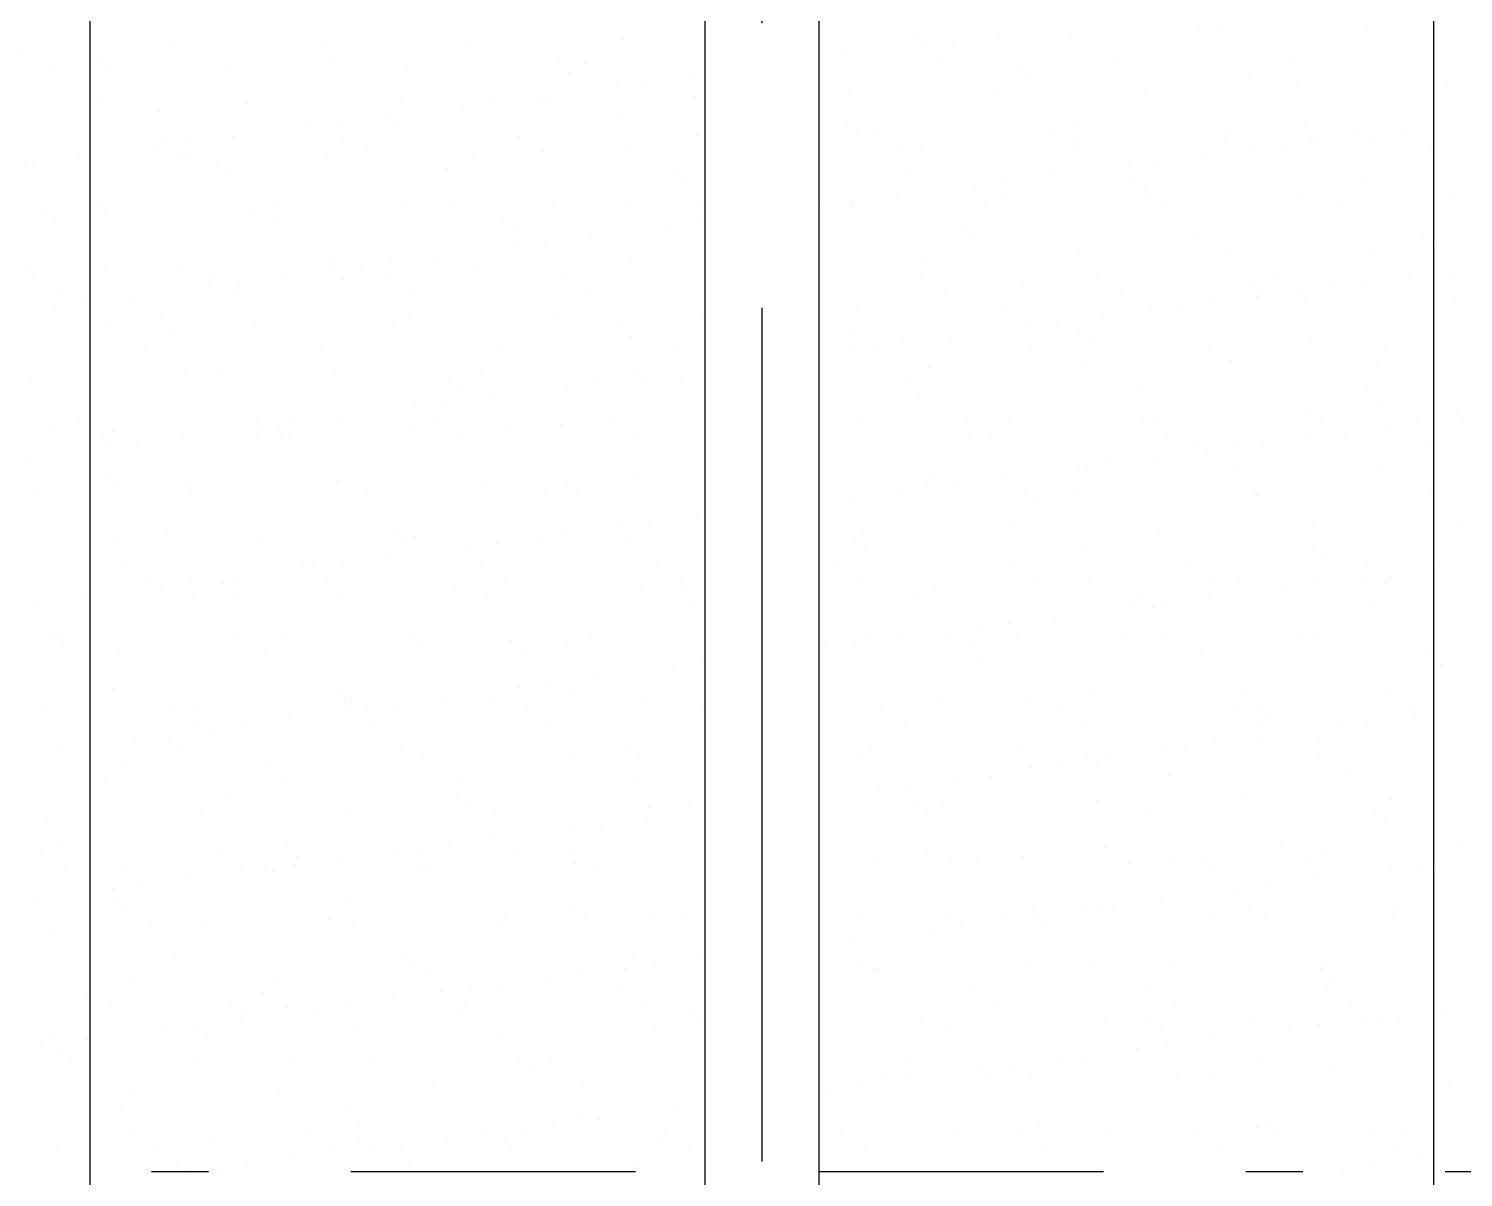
# Model space of a CAD drawing. Header units: millimetres. Extents: x 0 to 321, y -39 to 66.
# Drawn here: x 313.133 to 315.653, y 6.165 to 8.183 of the extents above; entities that cross this region are included whole.
import ezdxf

# ---------------------------------------------------------------- set-up
doc = ezdxf.new("R2010")
doc.units = ezdxf.units.MM
doc.header["$LTSCALE"] = 0.5
doc.header["$MEASUREMENT"] = 0
doc.linetypes.add('CENTRO01', pattern=[8, 3, -1, 0, -1, 3])
doc.linetypes.add('DIVIDEX2', pattern=[2.5, 1, -0.5, 0, -0.5, 0, -0.5])
doc.layers.add('SOLID', color=254, linetype='Continuous')

# ---------------------------------------------------------------- blocks, each defined once
blk = doc.blocks.new('*X31')
at = {"color": 0}
for p, q in [((533.088, 205.612), (533.088, 205.612)), ((538.264, 205.633), (538.264, 205.633)), ((539.676, 205.685), (539.676, 205.685)), ((540.965, 205.73), (540.965, 205.73)), ((543.2, 205.785), (543.2, 205.785)), ((543.583, 205.763), (543.583, 205.763)), ((546.141, 205.751), (546.141, 205.751)), ((525.212, 205.493), (525.212, 205.493)), ((527.83, 205.527), (527.83, 205.527)), ((530.388, 205.514), (530.388, 205.514)), ((538.342, 205.51), (538.342, 205.51)), ((538.863, 205.578), (538.863, 205.578)), ((523.886, 205.322), (523.886, 205.322)), ((524.07, 205.153), (524.07, 205.153)), ((526.171, 205.176), (526.171, 205.176)), ((527.946, 205.233), (527.946, 205.233)), ((529.285, 205.181), (529.285, 205.181)), ((531.948, 205.199), (531.948, 205.199)), ((532.4, 205.187), (532.4, 205.187)), ((536.984, 205.331), (536.984, 205.331)), ((538.628, 205.198), (538.628, 205.198)), ((541.742, 205.204), (541.742, 205.204)), ((544.856, 205.21), (544.856, 205.21)), ((532.132, 205.03), (532.132, 205.03)), ((533.479, 204.87), (533.479, 204.87)), ((534.292, 204.977), (534.292, 204.977)), ((540.009, 205.076), (540.009, 205.076)), ((540.194, 204.907), (540.194, 204.907)), ((544.07, 204.988), (544.07, 204.988)), ((547.552, 204.859), (547.552, 204.859)), ((531.6, 204.622), (531.6, 204.622)), ((531.799, 204.622), (531.799, 204.622)), ((532.959, 204.801), (532.959, 204.801)), ((534.357, 204.61), (534.357, 204.61)), ((537.058, 204.707), (537.058, 204.707)), ((539.676, 204.741), (539.676, 204.741)), ((542.234, 204.729), (542.234, 204.729)), ((544.935, 204.826), (544.935, 204.826)), ((523.923, 204.504), (523.923, 204.504)), ((524.94, 204.356), (524.94, 204.356)), ((526.481, 204.492), (526.481, 204.492)), ((529.182, 204.589), (529.182, 204.589)), ((530.267, 204.447), (530.267, 204.447)), ((530.787, 204.515), (530.787, 204.515)), ((527.575, 204.092), (527.575, 204.092)), ((528.096, 204.161), (528.096, 204.161)), ((528.909, 204.268), (528.909, 204.268)), ((528.941, 204.321), (528.941, 204.321)), ((529.126, 204.152), (529.126, 204.152)), ((533.002, 204.233), (533.002, 204.233)), ((537.003, 204.198), (537.003, 204.198)), ((541.064, 204.11), (541.064, 204.11)), ((547.339, 204.105), (547.339, 204.105)), ((525.039, 203.908), (525.039, 203.908)), ((526.217, 203.914), (526.217, 203.914)), ((528.153, 203.913), (528.153, 203.913)), ((531.267, 203.919), (531.267, 203.919)), ((534.381, 203.924), (534.381, 203.924)), ((537.188, 204.029), (537.188, 204.029)), ((537.496, 203.93), (537.496, 203.93)), ((540.61, 203.936), (540.61, 203.936)), ((543.646, 203.837), (543.646, 203.837)), ((543.724, 203.941), (543.724, 203.941)), ((545.065, 204.076), (545.065, 204.076)), ((545.25, 203.907), (545.25, 203.907)), ((545.981, 203.926), (545.981, 203.926)), ((546.838, 203.947), (546.838, 203.947)), ((524.883, 203.738), (524.883, 203.738)), ((525.404, 203.807), (525.404, 203.807)), ((525.461, 203.639), (525.461, 203.639)), ((527.893, 203.6), (527.893, 203.6)), ((528.575, 203.645), (528.575, 203.645)), ((530.451, 203.588), (530.451, 203.588)), ((531.689, 203.65), (531.689, 203.65)), ((533.151, 203.685), (533.151, 203.685)), ((537.917, 203.661), (537.917, 203.661)), ((538.327, 203.706), (538.327, 203.706)), ((541.028, 203.803), (541.028, 203.803)), ((541.031, 203.667), (541.031, 203.667)), ((544.146, 203.673), (544.146, 203.673)), ((544.648, 203.751), (544.648, 203.751)), ((545.168, 203.819), (545.168, 203.819)), ((546.204, 203.824), (546.204, 203.824)), ((547.26, 203.678), (547.26, 203.678)), ((525.275, 203.566), (525.275, 203.566)), ((525.935, 203.443), (525.935, 203.443)), ((529.996, 203.355), (529.996, 203.355)), ((541.956, 203.397), (541.956, 203.397)), ((542.476, 203.465), (542.476, 203.465)), ((543.289, 203.572), (543.289, 203.572)), ((526.12, 203.275), (526.12, 203.275)), ((533.997, 203.321), (533.997, 203.321)), ((534.182, 203.152), (534.182, 203.152)), ((538.058, 203.232), (538.058, 203.232)), ((539.785, 203.111), (539.785, 203.111)), ((540.598, 203.218), (540.598, 203.218)), ((542.059, 203.198), (542.059, 203.198)), ((546.12, 203.109), (546.12, 203.109)), ((537.906, 202.863), (537.906, 202.863)), ((539.264, 203.042), (539.264, 203.042)), ((542.243, 203.029), (542.243, 203.029)), ((544.998, 202.899), (544.998, 202.899)), ((547.615, 202.932), (547.615, 202.932)), ((523.865, 202.666), (523.865, 202.666)), ((523.986, 202.577), (523.986, 202.577)), ((526.979, 202.672), (526.979, 202.672)), ((529.245, 202.662), (529.245, 202.662)), ((530.093, 202.677), (530.093, 202.677)), ((531.862, 202.696), (531.862, 202.696)), ((533.207, 202.683), (533.207, 202.683)), ((534.42, 202.683), (534.42, 202.683)), ((536.572, 202.688), (536.572, 202.688)), ((537.093, 202.756), (537.093, 202.756)), ((537.121, 202.781), (537.121, 202.781)), ((539.435, 202.694), (539.435, 202.694)), ((539.739, 202.814), (539.739, 202.814)), ((542.297, 202.802), (542.297, 202.802)), ((542.55, 202.7), (542.55, 202.7)), ((545.664, 202.706), (545.664, 202.706)), ((526.544, 202.565), (526.544, 202.565)), ((526.99, 202.477), (526.99, 202.477)), ((530.991, 202.443), (530.991, 202.443)), ((533.881, 202.333), (533.881, 202.333)), ((534.401, 202.402), (534.401, 202.402)), ((531.175, 202.274), (531.175, 202.274)), ((532.522, 202.155), (532.522, 202.155)), ((539.053, 202.32), (539.053, 202.32)), ((539.237, 202.151), (539.237, 202.151)), ((543.113, 202.232), (543.113, 202.232)), ((547.115, 202.197), (547.115, 202.197)), ((531.189, 201.979), (531.189, 201.979)), ((531.709, 202.048), (531.709, 202.048)), ((541.091, 201.876), (541.091, 201.876)), ((543.709, 201.91), (543.709, 201.91)), ((546.267, 201.898), (546.267, 201.898)), ((547.299, 202.029), (547.299, 202.029)), ((523.983, 201.6), (523.983, 201.6)), ((525.338, 201.64), (525.338, 201.64)), ((527.955, 201.673), (527.955, 201.673)), ((528.497, 201.625), (528.497, 201.625)), ((529.018, 201.693), (529.018, 201.693)), ((529.831, 201.8), (529.831, 201.8)), ((530.514, 201.661), (530.514, 201.661)), ((533.214, 201.758), (533.214, 201.758)), ((538.39, 201.779), (538.39, 201.779)), ((525.847, 201.403), (525.847, 201.403)), ((526.326, 201.339), (526.326, 201.339)), ((527.139, 201.446), (527.139, 201.446)), ((527.985, 201.565), (527.985, 201.565)), ((528.169, 201.396), (528.169, 201.396)), ((528.961, 201.409), (528.961, 201.409)), ((532.045, 201.477), (532.045, 201.477)), ((532.075, 201.415), (532.075, 201.415)), ((538.303, 201.426), (538.303, 201.426)), ((540.107, 201.354), (540.107, 201.354)), ((541.417, 201.432), (541.417, 201.432)), ((544.109, 201.32), (544.109, 201.32)), ((544.532, 201.437), (544.532, 201.437)), ((546.09, 201.352), (546.09, 201.352)), ((546.903, 201.459), (546.903, 201.459)), ((547.646, 201.443), (547.646, 201.443)), ((524.447, 201.091), (524.447, 201.091)), ((525.805, 201.27), (525.805, 201.27)), ((526.268, 201.135), (526.268, 201.135)), ((529.383, 201.14), (529.383, 201.14)), ((532.497, 201.146), (532.497, 201.146)), ((538.725, 201.157), (538.725, 201.157)), ((541.839, 201.163), (541.839, 201.163)), ((544.211, 201.104), (544.211, 201.104)), ((544.293, 201.151), (544.293, 201.151)), ((544.953, 201.169), (544.953, 201.169)), ((545.57, 201.283), (545.57, 201.283)), ((537.184, 200.854), (537.184, 200.854)), ((539.802, 200.887), (539.802, 200.887)), ((542.36, 200.875), (542.36, 200.875)), ((542.878, 200.929), (542.878, 200.929)), ((543.398, 200.997), (543.398, 200.997)), ((545.061, 200.972), (545.061, 200.972)), ((547.678, 201.006), (547.678, 201.006)), ((524.049, 200.65), (524.049, 200.65)), ((524.979, 200.688), (524.979, 200.688)), ((526.607, 200.638), (526.607, 200.638)), ((529.039, 200.599), (529.039, 200.599)), ((529.308, 200.735), (529.308, 200.735)), ((531.925, 200.769), (531.925, 200.769)), ((533.041, 200.565), (533.041, 200.565)), ((534.483, 200.757), (534.483, 200.757)), ((540.186, 200.574), (540.186, 200.574)), ((540.707, 200.643), (540.707, 200.643)), ((541.52, 200.75), (541.52, 200.75)), ((525.163, 200.519), (525.163, 200.519)), ((533.225, 200.396), (533.225, 200.396)), ((537.101, 200.476), (537.101, 200.476)), ((538.828, 200.396), (538.828, 200.396)), ((541.103, 200.442), (541.103, 200.442)), ((545.163, 200.354), (545.163, 200.354)), ((524.672, 200.162), (524.672, 200.162)), ((527.786, 200.168), (527.786, 200.168)), ((530.901, 200.173), (530.901, 200.173)), ((534.015, 200.179), (534.015, 200.179)), ((537.129, 200.185), (537.129, 200.185)), ((537.494, 200.22), (537.494, 200.22)), ((538.015, 200.289), (538.015, 200.289)), ((540.243, 200.19), (540.243, 200.19)), ((541.287, 200.273), (541.287, 200.273)), ((543.357, 200.196), (543.357, 200.196)), ((546.471, 200.202), (546.471, 200.202)), ((533.277, 199.831), (533.277, 199.831)), ((538.453, 199.852), (538.453, 199.852)), ((541.154, 199.95), (541.154, 199.95)), ((543.772, 199.983), (543.772, 199.983)), ((546.33, 199.971), (546.33, 199.971)), ((525.401, 199.713), (525.401, 199.713)), ((526.033, 199.722), (526.033, 199.722)), ((528.018, 199.746), (528.018, 199.746)), ((530.035, 199.687), (530.035, 199.687)), ((530.577, 199.734), (530.577, 199.734)), ((532.631, 199.58), (532.631, 199.58)), ((533.444, 199.687), (533.444, 199.687)), ((534.095, 199.599), (534.095, 199.599)), ((538.096, 199.564), (538.096, 199.564)), ((530.219, 199.518), (530.219, 199.518)), ((530.753, 199.332), (530.753, 199.332)), ((532.111, 199.511), (532.111, 199.511)), ((538.281, 199.396), (538.281, 199.396)), ((542.157, 199.476), (542.157, 199.476)), ((546.158, 199.442), (546.158, 199.442)), ((529.419, 199.157), (529.419, 199.157)), ((529.94, 199.225), (529.94, 199.225)), ((546.343, 199.273), (546.343, 199.273)), ((547.741, 199.079), (547.741, 199.079)), ((526.654, 198.899), (526.654, 198.899)), ((526.727, 198.802), (526.727, 198.802)), ((527.028, 198.81), (527.028, 198.81)), ((527.248, 198.871), (527.248, 198.871)), ((528.061, 198.978), (528.061, 198.978)), ((529.371, 198.809), (529.371, 198.809)), ((529.768, 198.905), (529.768, 198.905)), ((531.988, 198.842), (531.988, 198.842)), ((532.883, 198.911), (532.883, 198.911)), ((537.247, 198.927), (537.247, 198.927)), ((539.111, 198.922), (539.111, 198.922)), ((539.865, 198.96), (539.865, 198.96)), ((542.225, 198.928), (542.225, 198.928)), ((542.423, 198.948), (542.423, 198.948)), ((545.124, 199.045), (545.124, 199.045)), ((545.339, 198.933), (545.339, 198.933)), ((546.492, 198.815), (546.492, 198.815)), ((547.012, 198.884), (547.012, 198.884)), ((547.825, 198.991), (547.825, 198.991)), ((523.962, 198.625), (523.962, 198.625)), ((524.112, 198.724), (524.112, 198.724)), ((525.369, 198.624), (525.369, 198.624)), ((526.67, 198.711), (526.67, 198.711)), ((527.076, 198.631), (527.076, 198.631)), ((527.213, 198.641), (527.213, 198.641)), ((530.19, 198.636), (530.19, 198.636)), ((531.089, 198.721), (531.089, 198.721)), ((533.304, 198.642), (533.304, 198.642)), ((539.151, 198.598), (539.151, 198.598)), ((539.533, 198.653), (539.533, 198.653)), ((542.647, 198.659), (542.647, 198.659)), ((543.152, 198.564), (543.152, 198.564)), ((545.133, 198.637), (545.133, 198.637)), ((545.761, 198.665), (545.761, 198.665)), ((524.036, 198.448), (524.036, 198.448)), ((524.556, 198.517), (524.556, 198.517)), ((543.337, 198.395), (543.337, 198.395)), ((543.8, 198.461), (543.8, 198.461)), ((544.32, 198.53), (544.32, 198.53)), ((547.213, 198.476), (547.213, 198.476)), ((541.108, 198.107), (541.108, 198.107)), ((541.629, 198.175), (541.629, 198.175)), ((542.442, 198.282), (542.442, 198.282)), ((543.835, 198.056), (543.835, 198.056)), ((546.393, 198.044), (546.393, 198.044)), ((524.022, 197.932), (524.022, 197.932)), ((528.081, 197.819), (528.081, 197.819)), ((528.083, 197.843), (528.083, 197.843)), ((530.64, 197.807), (530.64, 197.807)), ((532.084, 197.809), (532.084, 197.809)), ((533.34, 197.904), (533.34, 197.904)), ((538.516, 197.926), (538.516, 197.926)), ((538.937, 197.821), (538.937, 197.821)), ((539.75, 197.928), (539.75, 197.928)), ((541.217, 198.023), (541.217, 198.023)), ((524.207, 197.763), (524.207, 197.763)), ((525.464, 197.786), (525.464, 197.786)), ((525.48, 197.658), (525.48, 197.658)), ((528.594, 197.664), (528.594, 197.664)), ((531.708, 197.669), (531.708, 197.669)), ((532.269, 197.64), (532.269, 197.64)), ((537.058, 197.573), (537.058, 197.573)), ((537.937, 197.68), (537.937, 197.68)), ((538.416, 197.752), (538.416, 197.752)), ((540.146, 197.686), (540.146, 197.686)), ((541.051, 197.686), (541.051, 197.686)), ((544.165, 197.692), (544.165, 197.692)), ((544.207, 197.598), (544.207, 197.598)), ((547.279, 197.697), (547.279, 197.697)), ((540.33, 197.517), (540.33, 197.517)), ((533.033, 197.043), (533.033, 197.043)), ((533.553, 197.112), (533.553, 197.112)), ((534.366, 197.219), (534.366, 197.219)), ((539.928, 197.034), (539.928, 197.034)), ((545.187, 197.119), (545.187, 197.119)), ((547.804, 197.152), (547.804, 197.152)), ((524.175, 196.797), (524.175, 196.797)), ((525.077, 196.966), (525.077, 196.966)), ((526.733, 196.784), (526.733, 196.784)), ((529.078, 196.931), (529.078, 196.931)), ((529.434, 196.882), (529.434, 196.882)), ((531.675, 196.865), (531.675, 196.865)), ((532.051, 196.915), (532.051, 196.915)), ((533.139, 196.843), (533.139, 196.843)), ((537.14, 196.809), (537.14, 196.809)), ((537.31, 197), (537.31, 197)), ((542.486, 197.021), (542.486, 197.021)), ((529.262, 196.763), (529.262, 196.763)), ((530.341, 196.689), (530.341, 196.689)), ((530.862, 196.758), (530.862, 196.758)), ((537.324, 196.64), (537.324, 196.64)), ((541.2, 196.72), (541.2, 196.72)), ((545.202, 196.686), (545.202, 196.686)), ((524.348, 196.39), (524.348, 196.39)), ((527.462, 196.395), (527.462, 196.395)), ((527.649, 196.335), (527.649, 196.335)), ((528.17, 196.403), (528.17, 196.403)), ((528.983, 196.51), (528.983, 196.51)), ((530.576, 196.401), (530.576, 196.401)), ((533.69, 196.407), (533.69, 196.407)), ((536.804, 196.412), (536.804, 196.412)), ((539.919, 196.418), (539.919, 196.418)), ((543.033, 196.423), (543.033, 196.423)), ((545.386, 196.517), (545.386, 196.517)), ((546.147, 196.429), (546.147, 196.429)), ((547.414, 196.348), (547.414, 196.348)), ((524.769, 196.121), (524.769, 196.121)), ((525.478, 196.049), (525.478, 196.049)), ((526.072, 196.054), (526.072, 196.054)), ((526.291, 196.156), (526.291, 196.156)), ((527.884, 196.127), (527.884, 196.127)), ((530.998, 196.132), (530.998, 196.132)), ((534.112, 196.138), (534.112, 196.138)), ((537.226, 196.144), (537.226, 196.144)), ((540.34, 196.149), (540.34, 196.149)), ((541.28, 196.096), (541.28, 196.096)), ((543.454, 196.155), (543.454, 196.155)), ((543.898, 196.129), (543.898, 196.129)), ((545.242, 196.062), (545.242, 196.062)), ((546.055, 196.169), (546.055, 196.169)), ((546.456, 196.117), (546.456, 196.117)), ((546.568, 196.16), (546.568, 196.16)), ((524.958, 195.98), (524.958, 195.98)), ((525.527, 195.859), (525.527, 195.859)), ((526.256, 195.885), (526.256, 195.885)), ((528.144, 195.893), (528.144, 195.893)), ((530.132, 195.965), (530.132, 195.965)), ((530.703, 195.88), (530.703, 195.88)), ((533.403, 195.978), (533.403, 195.978)), ((534.134, 195.931), (534.134, 195.931)), ((538.194, 195.843), (538.194, 195.843)), ((538.579, 195.999), (538.579, 195.999)), ((542.196, 195.808), (542.196, 195.808)), ((543.364, 195.814), (543.364, 195.814)), ((544.722, 195.993), (544.722, 195.993)), ((534.318, 195.762), (534.318, 195.762)), ((542.03, 195.639), (542.03, 195.639)), ((542.38, 195.639), (542.38, 195.639)), ((542.551, 195.707), (542.551, 195.707)), ((546.256, 195.72), (546.256, 195.72)), ((539.338, 195.284), (539.338, 195.284)), ((539.859, 195.353), (539.859, 195.353)), ((540.672, 195.46), (540.672, 195.46)), ((526.288, 195.154), (526.288, 195.154)), ((527.126, 195.088), (527.126, 195.088)), ((529.402, 195.159), (529.402, 195.159)), ((531.128, 195.053), (531.128, 195.053)), ((532.516, 195.165), (532.516, 195.165)), ((537.373, 195.073), (537.373, 195.073)), ((537.98, 195.106), (537.98, 195.106)), ((538.744, 195.176), (538.744, 195.176)), ((539.991, 195.107), (539.991, 195.107)), ((541.858, 195.182), (541.858, 195.182)), ((542.549, 195.094), (542.549, 195.094)), ((544.972, 195.188), (544.972, 195.188)), ((545.25, 195.192), (545.25, 195.192)), ((524.238, 194.87), (524.238, 194.87)), ((526.796, 194.858), (526.796, 194.858)), ((529.497, 194.955), (529.497, 194.955)), ((531.312, 194.884), (531.312, 194.884)), ((532.114, 194.988), (532.114, 194.988)), ((536.647, 194.93), (536.647, 194.93)), ((537.167, 194.999), (537.167, 194.999)), ((539.19, 194.93), (539.19, 194.93)), ((543.25, 194.842), (543.25, 194.842)), ((547.251, 194.808), (547.251, 194.808)), ((533.955, 194.576), (533.955, 194.576)), ((534.475, 194.644), (534.475, 194.644)), ((539.374, 194.762), (539.374, 194.762)), ((547.436, 194.639), (547.436, 194.639)), ((531.784, 194.29), (531.784, 194.29)), ((532.597, 194.397), (532.597, 194.397)), ((524.12, 194.21), (524.12, 194.21)), ((528.122, 194.176), (528.122, 194.176)), ((529.905, 194.043), (529.905, 194.043)), ((531.263, 194.221), (531.263, 194.221)), ((532.182, 194.087), (532.182, 194.087)), ((533.466, 194.051), (533.466, 194.051)), ((538.642, 194.072), (538.642, 194.072)), ((541.343, 194.169), (541.343, 194.169)), ((543.961, 194.203), (543.961, 194.203)), ((546.519, 194.19), (546.519, 194.19)), ((525.155, 193.885), (525.155, 193.885)), ((525.59, 193.932), (525.59, 193.932)), ((528.207, 193.966), (528.207, 193.966)), ((528.27, 193.891), (528.27, 193.891)), ((528.306, 194.007), (528.306, 194.007)), ((528.571, 193.867), (528.571, 193.867)), ((529.092, 193.935), (529.092, 193.935)), ((530.766, 193.953), (530.766, 193.953)), ((531.384, 193.897), (531.384, 193.897)), ((534.498, 193.902), (534.498, 193.902)), ((537.612, 193.908), (537.612, 193.908)), ((540.244, 193.964), (540.244, 193.964)), ((540.726, 193.914), (540.726, 193.914)), ((543.84, 193.919), (543.84, 193.919)), ((544.245, 193.93), (544.245, 193.93)), ((544.43, 193.761), (544.43, 193.761)), ((546.954, 193.925), (546.954, 193.925)), ((525.577, 193.617), (525.577, 193.617)), ((525.88, 193.513), (525.88, 193.513)), ((526.4, 193.581), (526.4, 193.581)), ((527.213, 193.688), (527.213, 193.688)), ((528.691, 193.622), (528.691, 193.622)), ((531.805, 193.628), (531.805, 193.628)), ((538.034, 193.639), (538.034, 193.639)), ((541.148, 193.645), (541.148, 193.645)), ((544.262, 193.651), (544.262, 193.651)), ((545.644, 193.525), (545.644, 193.525)), ((546.164, 193.594), (546.164, 193.594)), ((546.977, 193.701), (546.977, 193.701)), ((547.376, 193.656), (547.376, 193.656)), ((524.521, 193.334), (524.521, 193.334)), ((525.115, 193.298), (525.115, 193.298)), ((544.286, 193.347), (544.286, 193.347)), ((545.313, 193.265), (545.313, 193.265)), ((525.3, 193.129), (525.3, 193.129)), ((529.176, 193.209), (529.176, 193.209)), ((529.56, 193.028), (529.56, 193.028)), ((532.177, 193.062), (532.177, 193.062)), ((533.177, 193.175), (533.177, 193.175)), ((533.362, 193.006), (533.362, 193.006)), ((537.238, 193.087), (537.238, 193.087)), ((537.436, 193.147), (537.436, 193.147)), ((540.054, 193.18), (540.054, 193.18)), ((541.239, 193.052), (541.239, 193.052)), ((542.612, 193.168), (542.612, 193.168)), ((542.952, 193.171), (542.952, 193.171)), ((543.473, 193.24), (543.473, 193.24)), ((524.301, 192.943), (524.301, 192.943)), ((526.859, 192.931), (526.859, 192.931)), ((540.26, 192.817), (540.26, 192.817)), ((540.781, 192.885), (540.781, 192.885)), ((541.424, 192.883), (541.424, 192.883)), ((541.594, 192.992), (541.594, 192.992)), ((545.3, 192.964), (545.3, 192.964)), ((523.981, 192.644), (523.981, 192.644)), ((527.095, 192.65), (527.095, 192.65)), ((530.209, 192.655), (530.209, 192.655)), ((533.324, 192.661), (533.324, 192.661)), ((538.089, 192.531), (538.089, 192.531)), ((538.902, 192.638), (538.902, 192.638)), ((539.552, 192.672), (539.552, 192.672)), ((542.666, 192.678), (542.666, 192.678)), ((545.78, 192.684), (545.78, 192.684)), ((526.17, 192.332), (526.17, 192.332)), ((530.171, 192.297), (530.171, 192.297)), ((537.569, 192.462), (537.569, 192.462)), ((544.024, 192.276), (544.024, 192.276)), ((546.582, 192.263), (546.582, 192.263)), ((525.653, 192.005), (525.653, 192.005)), ((528.27, 192.039), (528.27, 192.039)), ((530.356, 192.129), (530.356, 192.129)), ((530.829, 192.027), (530.829, 192.027)), ((533.529, 192.124), (533.529, 192.124)), ((534.232, 192.209), (534.232, 192.209)), ((538.233, 192.175), (538.233, 192.175)), ((538.417, 192.006), (538.417, 192.006)), ((538.705, 192.145), (538.705, 192.145)), ((541.406, 192.242), (541.406, 192.242)), ((542.294, 192.086), (542.294, 192.086)), ((546.295, 192.052), (546.295, 192.052)), ((532.185, 191.754), (532.185, 191.754)), ((532.706, 191.822), (532.706, 191.822)), ((533.519, 191.929), (533.519, 191.929)), ((546.479, 191.883), (546.479, 191.883)), ((530.827, 191.575), (530.827, 191.575)), ((525.963, 191.381), (525.963, 191.381)), ((527.165, 191.42), (527.165, 191.42)), ((527.349, 191.251), (527.349, 191.251)), ((529.077, 191.387), (529.077, 191.387)), ((529.493, 191.399), (529.493, 191.399)), ((530.014, 191.468), (530.014, 191.468)), ((531.226, 191.331), (531.226, 191.331)), ((532.191, 191.393), (532.191, 191.393)), ((538.42, 191.404), (538.42, 191.404)), ((540.117, 191.253), (540.117, 191.253)), ((541.534, 191.41), (541.534, 191.41)), ((542.675, 191.241), (542.675, 191.241)), ((544.648, 191.415), (544.648, 191.415)), ((545.376, 191.338), (545.376, 191.338)), ((547.762, 191.421), (547.762, 191.421)), ((524.364, 191.016), (524.364, 191.016)), ((526.385, 191.113), (526.385, 191.113)), ((526.802, 191.045), (526.802, 191.045)), ((526.922, 191.004), (526.922, 191.004)), ((527.322, 191.113), (527.322, 191.113)), ((528.135, 191.22), (528.135, 191.22)), ((529.499, 191.118), (529.499, 191.118)), ((529.623, 191.101), (529.623, 191.101)), ((532.24, 191.135), (532.24, 191.135)), ((532.613, 191.124), (532.613, 191.124)), ((537.499, 191.22), (537.499, 191.22)), ((538.841, 191.135), (538.841, 191.135)), ((539.287, 191.209), (539.287, 191.209)), ((541.955, 191.141), (541.955, 191.141)), ((543.289, 191.174), (543.289, 191.174)), ((543.473, 191.005), (543.473, 191.005)), ((545.07, 191.147), (545.07, 191.147)), ((546.566, 191.058), (546.566, 191.058)), ((547.086, 191.126), (547.086, 191.126)), ((547.349, 191.086), (547.349, 191.086)), ((524.63, 190.759), (524.63, 190.759)), ((525.443, 190.866), (525.443, 190.866)), ((544.395, 190.772), (544.395, 190.772)), ((545.208, 190.879), (545.208, 190.879)), ((524.11, 190.69), (524.11, 190.69)), ((524.159, 190.542), (524.159, 190.542)), ((542.516, 190.524), (542.516, 190.524)), ((543.874, 190.703), (543.874, 190.703)), ((524.343, 190.373), (524.343, 190.373)), ((528.219, 190.454), (528.219, 190.454)), ((532.221, 190.419), (532.221, 190.419)), ((532.405, 190.25), (532.405, 190.25)), ((540.283, 190.297), (540.283, 190.297)), ((541.182, 190.349), (541.182, 190.349)), ((541.469, 190.316), (541.469, 190.316)), ((541.703, 190.417), (541.703, 190.417)), ((544.087, 190.349), (544.087, 190.349)), ((546.645, 190.337), (546.645, 190.337)), ((524.789, 190.14), (524.789, 190.14)), ((525.716, 190.079), (525.716, 190.079)), ((527.903, 190.146), (527.903, 190.146)), ((528.333, 190.112), (528.333, 190.112)), ((530.892, 190.1), (530.892, 190.1)), ((531.017, 190.151), (531.017, 190.151)), ((533.592, 190.197), (533.592, 190.197)), ((534.131, 190.157), (534.131, 190.157)), ((537.245, 190.163), (537.245, 190.163)), ((538.491, 189.995), (538.491, 189.995)), ((538.768, 190.218), (538.768, 190.218)), ((539.011, 190.063), (539.011, 190.063)), ((539.824, 190.17), (539.824, 190.17)), ((540.359, 190.168), (540.359, 190.168)), ((540.467, 190.128), (540.467, 190.128)), ((543.474, 190.174), (543.474, 190.174)), ((544.343, 190.208), (544.343, 190.208)), ((546.588, 190.179), (546.588, 190.179)), ((537.132, 189.816), (537.132, 189.816)), ((525.213, 189.576), (525.213, 189.576)), ((529.215, 189.542), (529.215, 189.542)), ((529.399, 189.373), (529.399, 189.373)), ((533.107, 189.286), (533.107, 189.286)), ((533.275, 189.453), (533.275, 189.453)), ((533.628, 189.354), (533.628, 189.354)), ((534.441, 189.461), (534.441, 189.461)), ((537.277, 189.419), (537.277, 189.419)), ((537.461, 189.25), (537.461, 189.25)), ((537.562, 189.293), (537.562, 189.293)), ((540.18, 189.326), (540.18, 189.326)), ((541.337, 189.33), (541.337, 189.33)), ((542.738, 189.314), (542.738, 189.314)), ((545.338, 189.296), (545.338, 189.296)), ((545.439, 189.411), (545.439, 189.411)), ((524.427, 189.089), (524.427, 189.089)), ((526.985, 189.077), (526.985, 189.077)), ((529.686, 189.174), (529.686, 189.174)), ((530.936, 189), (530.936, 189)), ((531.749, 189.107), (531.749, 189.107)), ((532.303, 189.208), (532.303, 189.208)), ((545.523, 189.127), (545.523, 189.127)), ((526.771, 188.877), (526.771, 188.877)), ((529.057, 188.753), (529.057, 188.753)), ((529.885, 188.883), (529.885, 188.883)), ((530.415, 188.931), (530.415, 188.931)), ((532.999, 188.889), (532.999, 188.889)), ((539.227, 188.9), (539.227, 188.9)), ((542.341, 188.906), (542.341, 188.906)), ((545.456, 188.911), (545.456, 188.911)), ((524.078, 188.603), (524.078, 188.603)), ((526.209, 188.664), (526.209, 188.664)), ((526.393, 188.495), (526.393, 188.495)), ((527.192, 188.609), (527.192, 188.609)), ((527.724, 188.577), (527.724, 188.577)), ((528.244, 188.646), (528.244, 188.646)), ((530.269, 188.576), (530.269, 188.576)), ((530.307, 188.614), (530.307, 188.614)), ((533.421, 188.62), (533.421, 188.62)), ((534.27, 188.541), (534.27, 188.541)), ((536.535, 188.626), (536.535, 188.626)), ((539.649, 188.631), (539.649, 188.631)), ((542.763, 188.637), (542.763, 188.637)), ((545.877, 188.643), (545.877, 188.643)), ((547.488, 188.59), (547.488, 188.59)), ((525.032, 188.223), (525.032, 188.223)), ((525.552, 188.291), (525.552, 188.291)), ((526.365, 188.398), (526.365, 188.398)), ((533.655, 188.27), (533.655, 188.27)), ((534.455, 188.372), (534.455, 188.372)), ((538.331, 188.453), (538.331, 188.453)), ((538.831, 188.291), (538.831, 188.291)), ((541.532, 188.389), (541.532, 188.389)), ((542.332, 188.418), (542.332, 188.418)), ((542.517, 188.249), (542.517, 188.249)), ((544.15, 188.422), (544.15, 188.422)), ((544.796, 188.236), (544.796, 188.236)), ((545.317, 188.304), (545.317, 188.304)), ((546.13, 188.411), (546.13, 188.411)), ((546.393, 188.33), (546.393, 188.33)), ((546.708, 188.41), (546.708, 188.41)), ((525.779, 188.152), (525.779, 188.152)), ((528.396, 188.185), (528.396, 188.185)), ((530.955, 188.173), (530.955, 188.173)), ((543.438, 188.057), (543.438, 188.057)), ((542.104, 187.881), (542.104, 187.881)), ((542.625, 187.95), (542.625, 187.95)), ((525.596, 187.636), (525.596, 187.636)), ((527.263, 187.698), (527.263, 187.698)), ((528.71, 187.641), (528.71, 187.641)), ((531.264, 187.663), (531.264, 187.663)), ((531.449, 187.495), (531.449, 187.495)), ((531.825, 187.647), (531.825, 187.647)), ((538.053, 187.658), (538.053, 187.658)), ((539.326, 187.541), (539.326, 187.541)), ((539.413, 187.527), (539.413, 187.527)), ((539.933, 187.595), (539.933, 187.595)), ((540.746, 187.702), (540.746, 187.702)), ((541.167, 187.664), (541.167, 187.664)), ((544.281, 187.67), (544.281, 187.67)), ((545.502, 187.484), (545.502, 187.484)), ((547.395, 187.675), (547.395, 187.675)), ((529.749, 187.248), (529.749, 187.248)), ((532.366, 187.281), (532.366, 187.281)), ((537.241, 187.241), (537.241, 187.241)), ((537.625, 187.366), (537.625, 187.366)), ((538.054, 187.348), (538.054, 187.348)), ((539.511, 187.372), (539.511, 187.372)), ((540.243, 187.399), (540.243, 187.399)), ((542.801, 187.387), (542.801, 187.387)), ((543.387, 187.452), (543.387, 187.452)), ((547.388, 187.418), (547.388, 187.418)), ((547.572, 187.249), (547.572, 187.249)), ((524.49, 187.163), (524.49, 187.163)), ((527.048, 187.15), (527.048, 187.15)), ((536.721, 187.172), (536.721, 187.172)), ((524.257, 186.82), (524.257, 186.82)), ((528.258, 186.786), (528.258, 186.786)), ((534.029, 186.818), (534.029, 186.818)), ((528.443, 186.617), (528.443, 186.617)), ((531.337, 186.464), (531.337, 186.464)), ((531.858, 186.532), (531.858, 186.532)), ((532.319, 186.697), (532.319, 186.697)), ((532.671, 186.639), (532.671, 186.639)), ((540.381, 186.575), (540.381, 186.575)), ((541.595, 186.462), (541.595, 186.462)), ((544.213, 186.495), (544.213, 186.495)), ((544.382, 186.54), (544.382, 186.54)), ((546.771, 186.483), (546.771, 186.483)), ((524.464, 186.367), (524.464, 186.367)), ((525.842, 186.225), (525.842, 186.225)), ((527.578, 186.373), (527.578, 186.373)), ((528.459, 186.258), (528.459, 186.258)), ((529.979, 186.285), (529.979, 186.285)), ((530.692, 186.379), (530.692, 186.379)), ((531.018, 186.246), (531.018, 186.246)), ((533.718, 186.343), (533.718, 186.343)), ((533.807, 186.384), (533.807, 186.384)), ((536.921, 186.39), (536.921, 186.39)), ((538.894, 186.365), (538.894, 186.365)), ((540.035, 186.396), (540.035, 186.396)), ((543.149, 186.401), (543.149, 186.401)), ((544.566, 186.371), (544.566, 186.371)), ((546.263, 186.407), (546.263, 186.407)), ((524.886, 186.099), (524.886, 186.099)), ((528, 186.104), (528, 186.104)), ((528.646, 186.109), (528.646, 186.109)), ((529.166, 186.178), (529.166, 186.178)), ((531.114, 186.11), (531.114, 186.11)), ((534.228, 186.116), (534.228, 186.116)), ((537.342, 186.121), (537.342, 186.121)), ((540.457, 186.127), (540.457, 186.127)), ((543.571, 186.133), (543.571, 186.133)), ((546.685, 186.138), (546.685, 186.138)), ((525.252, 185.908), (525.252, 185.908)), ((525.436, 185.739), (525.436, 185.739)), ((525.954, 185.755), (525.954, 185.755)), ((526.474, 185.823), (526.474, 185.823)), ((527.287, 185.93), (527.287, 185.93)), ((529.313, 185.82), (529.313, 185.82)), ((533.314, 185.785), (533.314, 185.785)), ((545.718, 185.768), (545.718, 185.768)), ((546.239, 185.836), (546.239, 185.836)), ((547.052, 185.943), (547.052, 185.943))]:
    blk.add_line(p, q, dxfattribs=at)
blk = doc.blocks.new('*X30')
at = {"color": 0}
for p, q in [((516.388, 211.408), (516.388, 211.408)), ((519.502, 211.414), (519.502, 211.414)), ((522.616, 211.42), (522.616, 211.42)), ((517.146, 211.155), (517.146, 211.155)), ((519.764, 211.189), (519.764, 211.189)), ((519.924, 211.145), (519.924, 211.145)), ((522.322, 211.176), (522.322, 211.176)), ((522.638, 211.21), (522.638, 211.21)), ((523.038, 211.151), (523.038, 211.151)), ((523.451, 211.317), (523.451, 211.317)), ((514.445, 211.058), (514.445, 211.058)), ((516.81, 211.14), (516.81, 211.14)), ((517.737, 210.956), (517.737, 210.956)), ((520.759, 210.963), (520.759, 210.963)), ((522.117, 211.141), (522.117, 211.141)), ((517.921, 210.787), (517.921, 210.787)), ((519.426, 210.787), (519.426, 210.787)), ((519.946, 210.855), (519.946, 210.855)), ((521.797, 210.868), (521.797, 210.868)), ((516.734, 210.433), (516.734, 210.433)), ((517.254, 210.501), (517.254, 210.501)), ((518.067, 210.608), (518.067, 210.608)), ((514.563, 210.147), (514.563, 210.147)), ((515.214, 210.167), (515.214, 210.167)), ((515.375, 210.254), (515.375, 210.254)), ((515.857, 210.166), (515.857, 210.166)), ((518.328, 210.173), (518.328, 210.173)), ((518.415, 210.154), (518.415, 210.154)), ((521.116, 210.251), (521.116, 210.251)), ((521.442, 210.178), (521.442, 210.178)), ((514.042, 210.078), (514.042, 210.078)), ((514.731, 210.078), (514.731, 210.078)), ((514.915, 209.909), (514.915, 209.909)), ((518.791, 209.99), (518.791, 209.99)), ((522.793, 209.956), (522.793, 209.956)), ((522.977, 209.787), (522.977, 209.787)), ((514.508, 209.131), (514.508, 209.131)), ((517.209, 209.228), (517.209, 209.228)), ((519.827, 209.262), (519.827, 209.262)), ((522.385, 209.25), (522.385, 209.25)), ((514.081, 208.899), (514.081, 208.899)), ((515.785, 209.112), (515.785, 209.112)), ((517.196, 208.904), (517.196, 208.904)), ((519.786, 209.078), (519.786, 209.078)), ((519.971, 208.909), (519.971, 208.909)), ((520.31, 208.91), (520.31, 208.91)), ((523.424, 208.916), (523.424, 208.916)), ((514.503, 208.63), (514.503, 208.63)), ((517.617, 208.636), (517.617, 208.636)), ((520.731, 208.641), (520.731, 208.641)), ((523.039, 208.674), (523.039, 208.674)), ((523.56, 208.742), (523.56, 208.742)), ((520.868, 208.388), (520.868, 208.388)), ((521.681, 208.495), (521.681, 208.495)), ((515.92, 208.239), (515.92, 208.239)), ((516.78, 208.2), (516.78, 208.2)), ((518.478, 208.227), (518.478, 208.227)), ((518.989, 208.14), (518.989, 208.14)), ((520.348, 208.319), (520.348, 208.319)), ((521.179, 208.324), (521.179, 208.324)), ((516.965, 208.031), (516.965, 208.031)), ((517.656, 207.965), (517.656, 207.965)), ((518.176, 208.033), (518.176, 208.033)), ((520.841, 208.112), (520.841, 208.112)), ((515.484, 207.679), (515.484, 207.679)), ((516.021, 207.663), (516.021, 207.663)), ((516.297, 207.786), (516.297, 207.786)), ((519.135, 207.669), (519.135, 207.669)), ((522.249, 207.674), (522.249, 207.674)), ((514.964, 207.61), (514.964, 207.61)), ((513.958, 207.154), (513.958, 207.154)), ((514.571, 207.204), (514.571, 207.204)), ((517.272, 207.302), (517.272, 207.302)), ((517.835, 207.234), (517.835, 207.234)), ((519.89, 207.335), (519.89, 207.335)), ((521.836, 207.2), (521.836, 207.2)), ((522.448, 207.323), (522.448, 207.323)), ((522.02, 207.031), (522.02, 207.031)), ((514.828, 206.356), (514.828, 206.356)), ((514.889, 206.395), (514.889, 206.395)), ((518.003, 206.4), (518.003, 206.4)), ((521.117, 206.406), (521.117, 206.406)), ((521.242, 206.397), (521.242, 206.397)), ((515.311, 206.126), (515.311, 206.126)), ((515.983, 206.312), (515.983, 206.312)), ((518.425, 206.132), (518.425, 206.132)), ((518.541, 206.3), (518.541, 206.3)), ((518.83, 206.322), (518.83, 206.322)), ((519.014, 206.153), (519.014, 206.153)), ((521.539, 206.137), (521.539, 206.137)), ((522.89, 206.234), (522.89, 206.234)), ((521.79, 205.92), (521.79, 205.92)), ((522.603, 206.027), (522.603, 206.027)), ((519.911, 205.673), (519.911, 205.673)), ((521.27, 205.851), (521.27, 205.851)), ((515.824, 205.444), (515.824, 205.444)), ((517.335, 205.375), (517.335, 205.375)), ((518.578, 205.497), (518.578, 205.497)), ((519.098, 205.566), (519.098, 205.566)), ((519.884, 205.356), (519.884, 205.356)), ((519.953, 205.408), (519.953, 205.408)), ((522.511, 205.396), (522.511, 205.396)), ((514.634, 205.278), (514.634, 205.278)), ((515.886, 205.143), (515.886, 205.143)), ((516.008, 205.276), (516.008, 205.276)), ((516.406, 205.211), (516.406, 205.211)), ((516.829, 205.159), (516.829, 205.159)), ((517.219, 205.318), (517.219, 205.318)), ((519.943, 205.164), (519.943, 205.164)), ((523.057, 205.17), (523.057, 205.17)), ((514.528, 204.964), (514.528, 204.964)), ((516.046, 204.386), (516.046, 204.386)), ((516.878, 204.478), (516.878, 204.478)), ((518.604, 204.373), (518.604, 204.373)), ((520.88, 204.444), (520.88, 204.444)), ((521.305, 204.471), (521.305, 204.471)), ((521.064, 204.275), (521.064, 204.275)), ((515.697, 203.891), (515.697, 203.891)), ((518.811, 203.896), (518.811, 203.896)), ((521.925, 203.902), (521.925, 203.902)), ((513.872, 203.601), (513.872, 203.601)), ((516.118, 203.622), (516.118, 203.622)), ((519.232, 203.628), (519.232, 203.628)), ((522.347, 203.633), (522.347, 203.633)), ((514.697, 203.351), (514.697, 203.351)), ((517.398, 203.448), (517.398, 203.448)), ((517.873, 203.566), (517.873, 203.566)), ((518.058, 203.397), (518.058, 203.397)), ((520.016, 203.481), (520.016, 203.481)), ((521.934, 203.478), (521.934, 203.478)), ((522.192, 203.384), (522.192, 203.384)), ((522.574, 203.469), (522.574, 203.469)), ((522.712, 203.452), (522.712, 203.452)), ((523.525, 203.559), (523.525, 203.559)), ((520.02, 203.098), (520.02, 203.098)), ((520.833, 203.205), (520.833, 203.205)), ((518.141, 202.85), (518.141, 202.85)), ((519.5, 203.029), (519.5, 203.029)), ((514.522, 202.649), (514.522, 202.649)), ((514.867, 202.689), (514.867, 202.689)), ((516.808, 202.675), (516.808, 202.675)), ((517.328, 202.743), (517.328, 202.743)), ((517.636, 202.655), (517.636, 202.655)), ((518.928, 202.6), (518.928, 202.6)), ((520.751, 202.66), (520.751, 202.66)), ((514.637, 202.389), (514.637, 202.389)), ((515.052, 202.52), (515.052, 202.52)), ((515.45, 202.496), (515.45, 202.496)), ((516.109, 202.459), (516.109, 202.459)), ((518.667, 202.446), (518.667, 202.446)), ((521.368, 202.544), (521.368, 202.544)), ((522.929, 202.566), (522.929, 202.566)), ((523.114, 202.397), (523.114, 202.397)), ((514.116, 202.321), (514.116, 202.321)), ((515.922, 201.723), (515.922, 201.723)), ((519.923, 201.688), (519.923, 201.688)), ((514.76, 201.424), (514.76, 201.424)), ((516.504, 201.386), (516.504, 201.386)), ((517.461, 201.521), (517.461, 201.521)), ((519.618, 201.392), (519.618, 201.392)), ((520.079, 201.555), (520.079, 201.555)), ((520.107, 201.519), (520.107, 201.519)), ((522.637, 201.542), (522.637, 201.542)), ((522.733, 201.398), (522.733, 201.398)), ((513.812, 201.112), (513.812, 201.112)), ((516.926, 201.118), (516.926, 201.118)), ((520.04, 201.123), (520.04, 201.123)), ((523.154, 201.129), (523.154, 201.129)), ((523.114, 200.916), (523.114, 200.916)), ((523.634, 200.984), (523.634, 200.984)), ((516.917, 200.81), (516.917, 200.81)), ((517.101, 200.642), (517.101, 200.642)), ((520.422, 200.562), (520.422, 200.562)), ((520.942, 200.63), (520.942, 200.63)), ((520.977, 200.722), (520.977, 200.722)), ((521.431, 200.617), (521.431, 200.617)), ((521.755, 200.737), (521.755, 200.737)), ((516.172, 200.532), (516.172, 200.532)), ((518.73, 200.52), (518.73, 200.52)), ((519.063, 200.383), (519.063, 200.383)), ((515.33, 200.145), (515.33, 200.145)), ((517.73, 200.207), (517.73, 200.207)), ((518.25, 200.276), (518.25, 200.276)), ((518.444, 200.151), (518.444, 200.151)), ((521.558, 200.156), (521.558, 200.156)), ((513.911, 199.933), (513.911, 199.933)), ((515.038, 199.853), (515.038, 199.853)), ((515.559, 199.921), (515.559, 199.921)), ((516.372, 200.028), (516.372, 200.028)), ((517.971, 199.844), (517.971, 199.844)), ((521.973, 199.81), (521.973, 199.81)), ((514.095, 199.764), (514.095, 199.764)), ((517.524, 199.594), (517.524, 199.594)), ((520.142, 199.628), (520.142, 199.628)), ((522.157, 199.641), (522.157, 199.641)), ((522.7, 199.615), (522.7, 199.615)), ((514.823, 199.497), (514.823, 199.497)), ((514.198, 198.877), (514.198, 198.877)), ((514.965, 198.967), (514.965, 198.967)), ((517.312, 198.882), (517.312, 198.882)), ((518.967, 198.932), (518.967, 198.932)), ((520.426, 198.888), (520.426, 198.888)), ((523.027, 198.844), (523.027, 198.844)), ((523.54, 198.894), (523.54, 198.894)), ((514.619, 198.608), (514.619, 198.608)), ((516.235, 198.605), (516.235, 198.605)), ((517.734, 198.614), (517.734, 198.614)), ((518.793, 198.593), (518.793, 198.593)), ((519.151, 198.763), (519.151, 198.763)), ((520.848, 198.619), (520.848, 198.619)), ((521.494, 198.69), (521.494, 198.69)), ((515.96, 198.055), (515.96, 198.055)), ((521.344, 198.094), (521.344, 198.094)), ((521.864, 198.162), (521.864, 198.162)), ((522.677, 198.269), (522.677, 198.269)), ((516.145, 197.886), (516.145, 197.886)), ((519.172, 197.808), (519.172, 197.808)), ((519.985, 197.915), (519.985, 197.915)), ((520.021, 197.966), (520.021, 197.966)), ((514.886, 197.57), (514.886, 197.57)), ((516.138, 197.641), (516.138, 197.641)), ((517.294, 197.561), (517.294, 197.561)), ((517.587, 197.668), (517.587, 197.668)), ((518.652, 197.739), (518.652, 197.739)), ((519.252, 197.647), (519.252, 197.647)), ((520.205, 197.701), (520.205, 197.701)), ((522.366, 197.652), (522.366, 197.652)), ((522.763, 197.689), (522.763, 197.689)), ((515.96, 197.385), (515.96, 197.385)), ((516.481, 197.454), (516.481, 197.454)), ((514.602, 197.206), (514.602, 197.206)), ((517.015, 197.089), (517.015, 197.089)), ((521.016, 197.054), (521.016, 197.054)), ((521.201, 196.885), (521.201, 196.885)), ((516.298, 196.678), (516.298, 196.678)), ((518.856, 196.666), (518.856, 196.666)), ((521.557, 196.763), (521.557, 196.763)), ((515.005, 196.373), (515.005, 196.373)), ((518.12, 196.378), (518.12, 196.378)), ((521.234, 196.384), (521.234, 196.384)), ((514.009, 196.211), (514.009, 196.211)), ((515.427, 196.104), (515.427, 196.104)), ((518.01, 196.177), (518.01, 196.177)), ((518.541, 196.11), (518.541, 196.11)), ((521.655, 196.115), (521.655, 196.115)), ((522.07, 196.088), (522.07, 196.088)), ((518.194, 196.008), (518.194, 196.008)), ((520.268, 195.774), (520.268, 195.774)), ((523.599, 195.802), (523.599, 195.802)), ((514.949, 195.643), (514.949, 195.643)), ((517.65, 195.741), (517.65, 195.741)), ((522.266, 195.626), (522.266, 195.626)), ((522.786, 195.694), (522.786, 195.694)), ((522.826, 195.762), (522.826, 195.762)), ((515.004, 195.299), (515.004, 195.299)), ((519.574, 195.272), (519.574, 195.272)), ((520.094, 195.34), (520.094, 195.34)), ((520.907, 195.447), (520.907, 195.447)), ((513.831, 195.131), (513.831, 195.131)), ((515.188, 195.13), (515.188, 195.13)), ((516.945, 195.137), (516.945, 195.137)), ((518.216, 195.093), (518.216, 195.093)), ((519.064, 195.21), (519.064, 195.21)), ((520.059, 195.142), (520.059, 195.142)), ((523.066, 195.176), (523.066, 195.176)), ((523.173, 195.148), (523.173, 195.148)), ((516.882, 194.917), (516.882, 194.917)), ((517.403, 194.986), (517.403, 194.986)), ((521.62, 194.837), (521.62, 194.837)), ((523.25, 195.007), (523.25, 195.007)), ((514.19, 194.563), (514.19, 194.563)), ((514.711, 194.631), (514.711, 194.631)), ((515.524, 194.738), (515.524, 194.738)), ((516.361, 194.751), (516.361, 194.751)), ((518.919, 194.739), (518.919, 194.739)), ((516.058, 194.333), (516.058, 194.333)), ((520.06, 194.298), (520.06, 194.298)), ((520.244, 194.129), (520.244, 194.129)), ((515.813, 193.868), (515.813, 193.868)), ((517.713, 193.814), (517.713, 193.814)), ((518.927, 193.874), (518.927, 193.874)), ((520.331, 193.847), (520.331, 193.847)), ((522.041, 193.88), (522.041, 193.88)), ((522.889, 193.835), (522.889, 193.835)), ((515.012, 193.717), (515.012, 193.717)), ((516.235, 193.6), (516.235, 193.6)), ((519.349, 193.605), (519.349, 193.605)), ((522.463, 193.611), (522.463, 193.611)), ((517.054, 193.421), (517.054, 193.421)), ((521.114, 193.332), (521.114, 193.332)), ((517.238, 193.252), (517.238, 193.252)), ((523.188, 193.158), (523.188, 193.158)), ((523.708, 193.227), (523.708, 193.227)), ((513.807, 192.791), (513.807, 192.791)), ((516.424, 192.825), (516.424, 192.825)), ((518.982, 192.812), (518.982, 192.812)), ((520.496, 192.804), (520.496, 192.804)), ((521.016, 192.872), (521.016, 192.872)), ((521.683, 192.91), (521.683, 192.91)), ((521.829, 192.979), (521.829, 192.979)), ((514.047, 192.543), (514.047, 192.543)), ((514.639, 192.627), (514.639, 192.627)), ((517.753, 192.633), (517.753, 192.633)), ((518.325, 192.518), (518.325, 192.518)), ((519.138, 192.625), (519.138, 192.625)), ((520.867, 192.638), (520.867, 192.638)), ((514.232, 192.374), (514.232, 192.374)), ((516.446, 192.271), (516.446, 192.271)), ((517.804, 192.449), (517.804, 192.449)), ((518.108, 192.455), (518.108, 192.455)), ((522.109, 192.42), (522.109, 192.42)), ((522.294, 192.251), (522.294, 192.251)), ((515.112, 192.095), (515.112, 192.095)), ((515.633, 192.164), (515.633, 192.164)), ((515.075, 191.79), (515.075, 191.79)), ((517.776, 191.887), (517.776, 191.887)), ((520.394, 191.92), (520.394, 191.92)), ((522.952, 191.908), (522.952, 191.908)), ((515.102, 191.577), (515.102, 191.577)), ((519.103, 191.543), (519.103, 191.543)), ((516.621, 191.364), (516.621, 191.364)), ((519.288, 191.374), (519.288, 191.374)), ((519.735, 191.37), (519.735, 191.37)), ((522.849, 191.376), (522.849, 191.376)), ((523.164, 191.454), (523.164, 191.454)), ((513.928, 191.09), (513.928, 191.09)), ((517.042, 191.096), (517.042, 191.096)), ((520.156, 191.101), (520.156, 191.101)), ((523.271, 191.107), (523.271, 191.107)), ((513.87, 190.864), (513.87, 190.864)), ((516.487, 190.898), (516.487, 190.898)), ((519.045, 190.886), (519.045, 190.886)), ((521.746, 190.983), (521.746, 190.983)), ((516.097, 190.665), (516.097, 190.665)), ((516.281, 190.496), (516.281, 190.496)), ((520.158, 190.576), (520.158, 190.576)), ((522.751, 190.512), (522.751, 190.512)), ((521.418, 190.336), (521.418, 190.336)), ((521.938, 190.405), (521.938, 190.405)), ((515.446, 190.123), (515.446, 190.123)), ((518.56, 190.129), (518.56, 190.129)), ((518.726, 189.982), (518.726, 189.982)), ((519.247, 190.05), (519.247, 190.05)), ((520.06, 190.157), (520.06, 190.157)), ((520.457, 189.994), (520.457, 189.994)), ((521.675, 190.134), (521.675, 190.134)), ((523.015, 189.981), (523.015, 189.981)), ((515.138, 189.863), (515.138, 189.863)), ((517.368, 189.803), (517.368, 189.803)), ((517.839, 189.96), (517.839, 189.96)), ((516.034, 189.627), (516.034, 189.627)), ((516.555, 189.696), (516.555, 189.696)), ((517.151, 189.699), (517.151, 189.699)), ((521.153, 189.664), (521.153, 189.664)), ((521.337, 189.496), (521.337, 189.496)), ((513.863, 189.341), (513.863, 189.341)), ((514.676, 189.448), (514.676, 189.448)), ((516.55, 188.971), (516.55, 188.971)), ((521.809, 189.056), (521.809, 189.056)), ((513.933, 188.938), (513.933, 188.938)), ((514.145, 188.821), (514.145, 188.821)), ((514.314, 188.855), (514.314, 188.855)), ((517.428, 188.86), (517.428, 188.86)), ((518.147, 188.787), (518.147, 188.787)), ((519.108, 188.959), (519.108, 188.959)), ((520.542, 188.866), (520.542, 188.866)), ((523.657, 188.872), (523.657, 188.872)), ((514.736, 188.586), (514.736, 188.586)), ((517.85, 188.592), (517.85, 188.592)), ((518.331, 188.618), (518.331, 188.618)), ((520.964, 188.597), (520.964, 188.597)), ((522.207, 188.698), (522.207, 188.698)), ((517.902, 188.033), (517.902, 188.033)), ((520.52, 188.067), (520.52, 188.067)), ((523.078, 188.055), (523.078, 188.055)), ((523.673, 188.044), (523.673, 188.044)), ((515.141, 187.909), (515.141, 187.909)), ((515.201, 187.936), (515.201, 187.936)), ((515.325, 187.74), (515.325, 187.74)), ((519.201, 187.821), (519.201, 187.821)), ((522.34, 187.868), (522.34, 187.868)), ((522.86, 187.937), (522.86, 187.937)), ((523.202, 187.786), (523.202, 187.786)), ((516.254, 187.619), (516.254, 187.619)), ((519.368, 187.624), (519.368, 187.624)), ((519.648, 187.514), (519.648, 187.514)), ((520.169, 187.582), (520.169, 187.582)), ((520.982, 187.689), (520.982, 187.689)), ((522.482, 187.63), (522.482, 187.63)), ((523.387, 187.617), (523.387, 187.617)), ((517.477, 187.228), (517.477, 187.228)), ((518.29, 187.335), (518.29, 187.335)), ((513.995, 187.011), (513.995, 187.011)), ((515.598, 186.981), (515.598, 186.981)), ((516.613, 187.044), (516.613, 187.044)), ((516.956, 187.16), (516.956, 187.16)), ((519.171, 187.032), (519.171, 187.032)), ((521.872, 187.129), (521.872, 187.129)), ((514.265, 186.805), (514.265, 186.805)), ((514.785, 186.874), (514.785, 186.874)), ((516.195, 186.943), (516.195, 186.943)), ((520.196, 186.909), (520.196, 186.909)), ((520.381, 186.74), (520.381, 186.74)), ((515.122, 186.35), (515.122, 186.35)), ((518.236, 186.356), (518.236, 186.356)), ((521.35, 186.362), (521.35, 186.362)), ((515.264, 186.009), (515.264, 186.009)), ((515.543, 186.082), (515.543, 186.082)), ((517.19, 186.031), (517.19, 186.031)), ((517.965, 186.107), (517.965, 186.107)), ((518.658, 186.087), (518.658, 186.087)), ((520.583, 186.14), (520.583, 186.14)), ((521.772, 186.093), (521.772, 186.093)), ((523.141, 186.128), (523.141, 186.128)), ((517.375, 185.862), (517.375, 185.862)), ((521.251, 185.943), (521.251, 185.943))]:
    blk.add_line(p, q, dxfattribs=at)

msp = doc.modelspace()

# ---------------------------------------------------------------- linework, layer by layer
at = {"layer": 'SOLID', "color": 1, "linetype": 'CENTRO01'}
msp.add_line((314.4208, 10.2926), (314.4208, 4.4413), dxfattribs=at)
at = {"layer": 'SOLID', "color": 3, "linetype": 'Continuous'}
for p, q in [((314.3208, 9.6774), (314.3208, 4.5536)), ((314.5208, 9.6774), (314.5208, 4.5536))]:
    msp.add_line(p, q, dxfattribs=at)
at = {"layer": 'SOLID', "color": 5}
for p, q in [((313.2408, 9.0709), (313.2408, 5.8957)), ((315.6008, 9.0709), (315.6008, 5.8957))]:
    msp.add_line(p, q, dxfattribs=at)
at = {"layer": 'SOLID', "color": 1, "linetype": 'DIVIDEX2'}
for p, q in [((312.2489, 6.175), (314.3208, 6.175)), ((314.5208, 6.175), (316.5927, 6.175))]:
    msp.add_line(p, q, dxfattribs=at)

# ---------------------------------------------------------------- block references
at = {"layer": 'SOLID', "color": 1, "xscale": 0.1000000415101567, "yscale": 0.1000000415101567, "zscale": 0.1000000415101567}
for name in ['*X30', '*X31']:
    msp.add_blockref(name, (260.8689, -12.3975), dxfattribs=at)

doc.saveas('drawing.dxf')
